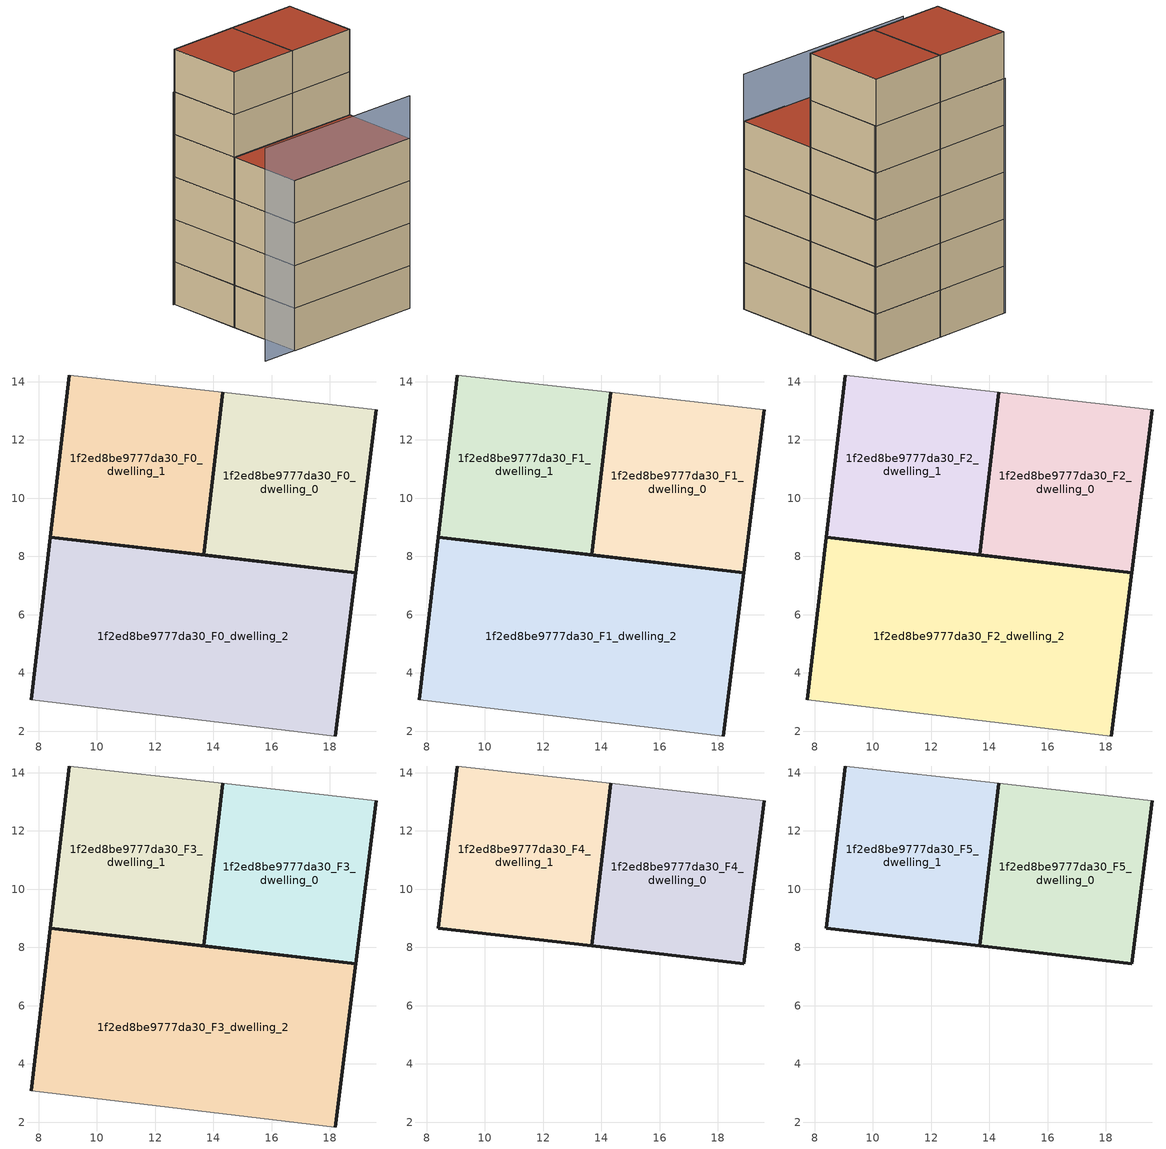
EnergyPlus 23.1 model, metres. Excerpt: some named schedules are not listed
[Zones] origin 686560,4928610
1f2ed8be9777da30_F0_dwelling_0
 floor ground (EU_floor_Construction): 18.88,7.44 19.58,13.03 14.31,13.63 13.66,8.05 z0
 wall outside (EU_wall_Construction): 19.58,13.03 18.88,7.44 13.66,8.05 14.31,13.63 z0:3
 wall adiabatic (EU_wall_Construction): 14.31,13.63 19.58,13.03 z0:3
1f2ed8be9777da30_F0_dwelling_1
 floor ground (EU_floor_Construction): 13.66,8.05 14.31,13.63 9.05,14.23 8.4,8.67 z0
 wall outside (EU_wall_Construction): 14.31,13.63 13.66,8.05 8.4,8.67 9.05,14.23 z0:3
 wall adiabatic (EU_wall_Construction): 9.05,14.23 14.31,13.63 z0:3
1f2ed8be9777da30_F0_dwelling_2
 floor ground (EU_floor_Construction): 18.18,1.84 18.88,7.44 8.4,8.67 7.75,3.08 z0
 wall outside (EU_wall_Construction): 7.75,3.08 8.4,8.67 18.88,7.44 18.18,1.84 z0:3
 wall adiabatic (EU_wall_Construction): 18.18,1.84 7.75,3.08 z0:3
1f2ed8be9777da30_F1_dwelling_0
 floor to 1f2ed8be9777da30_F0_dwelling_0 (EU_floor_Construction): 18.88,7.44 19.58,13.03 14.31,13.63 13.66,8.05 z3
 wall outside (EU_wall_Construction): 19.58,13.03 18.88,7.44 13.66,8.05 14.31,13.63 z3:6
 wall adiabatic (EU_wall_Construction): 14.31,13.63 19.58,13.03 z3:6
1f2ed8be9777da30_F1_dwelling_1
 floor to 1f2ed8be9777da30_F0_dwelling_1 (EU_floor_Construction): 13.66,8.05 14.31,13.63 9.05,14.23 8.4,8.67 z3
 wall outside (EU_wall_Construction): 14.31,13.63 13.66,8.05 8.4,8.67 9.05,14.23 z3:6
 wall adiabatic (EU_wall_Construction): 9.05,14.23 14.31,13.63 z3:6
1f2ed8be9777da30_F1_dwelling_2
 floor to 1f2ed8be9777da30_F0_dwelling_2 (EU_floor_Construction): 18.18,1.84 18.88,7.44 8.4,8.67 7.75,3.08 z3
 wall outside (EU_wall_Construction): 7.75,3.08 8.4,8.67 18.88,7.44 18.18,1.84 z3:6
 wall adiabatic (EU_wall_Construction): 18.18,1.84 7.75,3.08 z3:6
1f2ed8be9777da30_F2_dwelling_0
 floor to 1f2ed8be9777da30_F1_dwelling_0 (EU_floor_Construction): 18.88,7.44 19.58,13.03 14.31,13.63 13.66,8.05 z6
 wall outside (EU_wall_Construction): 19.58,13.03 18.88,7.44 13.66,8.05 14.31,13.63 z6:9
 wall adiabatic (EU_wall_Construction): 14.31,13.63 19.58,13.03 z6:9
1f2ed8be9777da30_F2_dwelling_1
 floor to 1f2ed8be9777da30_F1_dwelling_1 (EU_floor_Construction): 13.66,8.05 14.31,13.63 9.05,14.23 8.4,8.67 z6
 wall outside (EU_wall_Construction): 14.31,13.63 13.66,8.05 8.4,8.67 9.05,14.23 z6:9
 wall adiabatic (EU_wall_Construction): 9.05,14.23 14.31,13.63 z6:9
1f2ed8be9777da30_F2_dwelling_2
 floor to 1f2ed8be9777da30_F1_dwelling_2 (EU_floor_Construction): 18.18,1.84 18.88,7.44 8.4,8.67 7.75,3.08 z6
 wall outside (EU_wall_Construction): 7.75,3.08 8.4,8.67 18.88,7.44 18.18,1.84 z6:9
 wall adiabatic (EU_wall_Construction): 18.18,1.84 7.75,3.08 z6:9
1f2ed8be9777da30_F3_dwelling_0
 floor to 1f2ed8be9777da30_F2_dwelling_0 (EU_floor_Construction): 18.88,7.44 19.58,13.03 14.31,13.63 13.66,8.05 z9
 wall outside (EU_wall_Construction): 19.58,13.03 18.88,7.44 13.66,8.05 14.31,13.63 z9:12
 wall adiabatic (EU_wall_Construction): 14.31,13.63 19.58,13.03 z9:12
1f2ed8be9777da30_F3_dwelling_1
 floor to 1f2ed8be9777da30_F2_dwelling_1 (EU_floor_Construction): 13.66,8.05 14.31,13.63 9.05,14.23 8.4,8.67 z9
 wall outside (EU_wall_Construction): 14.31,13.63 13.66,8.05 8.4,8.67 9.05,14.23 z9:12
 wall adiabatic (EU_wall_Construction): 9.05,14.23 14.31,13.63 z9:12
1f2ed8be9777da30_F3_dwelling_2
 floor to 1f2ed8be9777da30_F2_dwelling_2 (EU_floor_Construction): 18.18,1.84 18.88,7.44 8.4,8.67 7.75,3.08 z9
 wall outside (EU_wall_Construction): 7.75,3.08 8.4,8.67 18.88,7.44 18.18,1.84 z9:12
 wall adiabatic (EU_wall_Construction): 18.18,1.84 7.75,3.08 z9:12
 roof outside (EU_roof_Construction): 18.88,7.44 18.18,1.84 7.75,3.08 8.4,8.67 z12
1f2ed8be9777da30_F4_dwelling_0
 floor to 1f2ed8be9777da30_F3_dwelling_0 (EU_floor_Construction): 18.88,7.44 19.58,13.03 14.31,13.63 13.66,8.05 z12
 wall outside (EU_wall_Construction): 19.58,13.03 18.88,7.44 13.66,8.05 14.31,13.63 z12:15
 wall adiabatic (EU_wall_Construction): 14.31,13.63 19.58,13.03 z12:15
1f2ed8be9777da30_F4_dwelling_1
 floor to 1f2ed8be9777da30_F3_dwelling_1 (EU_floor_Construction): 13.66,8.05 14.31,13.63 9.05,14.23 8.4,8.67 z12
 wall outside (EU_wall_Construction): 14.31,13.63 13.66,8.05 8.4,8.67 9.05,14.23 z12:15
 wall adiabatic (EU_wall_Construction): 9.05,14.23 14.31,13.63 z12:15
1f2ed8be9777da30_F5_dwelling_0
 floor to 1f2ed8be9777da30_F4_dwelling_0 (EU_floor_Construction): 18.88,7.44 19.58,13.03 14.31,13.63 13.66,8.05 z15
 wall outside (EU_wall_Construction): 19.58,13.03 18.88,7.44 13.66,8.05 14.31,13.63 z15:18
 wall adiabatic (EU_wall_Construction): 14.31,13.63 19.58,13.03 z15:18
 roof outside (EU_roof_Construction): 19.58,13.03 18.88,7.44 13.66,8.05 14.31,13.63 z18
1f2ed8be9777da30_F5_dwelling_1
 floor to 1f2ed8be9777da30_F4_dwelling_1 (EU_floor_Construction): 13.66,8.05 14.31,13.63 9.05,14.23 8.4,8.67 z15
 wall outside (EU_wall_Construction): 14.31,13.63 13.66,8.05 8.4,8.67 9.05,14.23 z15:18
 wall adiabatic (EU_wall_Construction): 9.05,14.23 14.31,13.63 z15:18
 roof outside (EU_roof_Construction): 14.31,13.63 13.66,8.05 8.4,8.67 9.05,14.23 z18
shading: 5.18,3.48 18.18,1.84 / 19.57,12.91 8.95,14.24 z0:15
[Building]
EU S2 Campaign: North Axis=0; Terrain=City; Solar Distribution=FullExterior
[Site:Location]
Bologna: Latitude=44.5; Longitude=11.25; Time Zone=1; Elevation=37
[SizingPeriod:WeatherFileDays]
AnnualSizingPeriod: Begin Month=1; Begin Day of Month=1; End Month=12; End Day of Month=31; Day of Week for Start Day=Monday; Use Weather File Daylight Saving Period=No; Use Weather File Rain and Snow Indicators=No
[MATERIAL]
EU_InternalMass_Material: Roughness=MediumRough; Thickness=0.1; Conductivity=1; Density=1800; Specific Heat=900; Thermal Absorptance=0.9; Solar Absorptance=0.7; Visible Absorptance=0.7
[MATERIAL:NOMASS] Roughness=MediumRough; Thermal Absorptance=0.9; Solar Absorptance=0.7; Visible Absorptance=0.7
Name | Thermal Resistance
EU_wall_NoMass | 0.905828
EU_roof_NoMass | 0.37593
EU_floor_NoMass | 0.67114
[CONSTRUCTION]
EU_wall_Construction: EU_wall_NoMass
EU_roof_Construction: EU_roof_NoMass
EU_floor_Construction: EU_floor_NoMass
EU_InternalMass_Construction: EU_InternalMass_Material
[ZONE] Type=1; Multiplier=1; Ceiling Height=autocalculate; Floor Area=autocalculate; Part of Total Floor Area=Yes
Name | Volume
1f2ed8be9777da30_F0_dwelling_0; 1f2ed8be9777da30_F1_dwelling_0; 1f2ed8be9777da30_F2_dwelling_0; 1f2ed8be9777da30_F3_dwelling_0; 1f2ed8be9777da30_F4_dwelling_0; 1f2ed8be9777da30_F5_dwelling_0 | 89.0435
1f2ed8be9777da30_F0_dwelling_1 | 89.0347
1f2ed8be9777da30_F1_dwelling_1; 1f2ed8be9777da30_F2_dwelling_1; 1f2ed8be9777da30_F3_dwelling_1; 1f2ed8be9777da30_F4_dwelling_1; 1f2ed8be9777da30_F5_dwelling_1 | 89.0339
1f2ed8be9777da30_F0_dwelling_2 | 178.04
1f2ed8be9777da30_F1_dwelling_2; 1f2ed8be9777da30_F2_dwelling_2; 1f2ed8be9777da30_F3_dwelling_2 | 178.039
[INTERNALMASS] Construction=EU_InternalMass_Construction
Name | Zone or ZoneList | Surface Area
1f2ed8be9777da30_F0_dwelling_0_EU_InternalMass | 1f2ed8be9777da30_F0_dwelling_0 | 29.6811
1f2ed8be9777da30_F0_dwelling_1_EU_InternalMass | 1f2ed8be9777da30_F0_dwelling_1 | 29.6782
1f2ed8be9777da30_F0_dwelling_2_EU_InternalMass | 1f2ed8be9777da30_F0_dwelling_2 | 59.3466
1f2ed8be9777da30_F1_dwelling_0_EU_InternalMass | 1f2ed8be9777da30_F1_dwelling_0 | 29.6811
1f2ed8be9777da30_F1_dwelling_1_EU_InternalMass | 1f2ed8be9777da30_F1_dwelling_1 | 29.6782
1f2ed8be9777da30_F1_dwelling_2_EU_InternalMass | 1f2ed8be9777da30_F1_dwelling_2 | 59.3466
1f2ed8be9777da30_F2_dwelling_0_EU_InternalMass | 1f2ed8be9777da30_F2_dwelling_0 | 29.6811
1f2ed8be9777da30_F2_dwelling_1_EU_InternalMass | 1f2ed8be9777da30_F2_dwelling_1 | 29.6782
1f2ed8be9777da30_F2_dwelling_2_EU_InternalMass | 1f2ed8be9777da30_F2_dwelling_2 | 59.3466
1f2ed8be9777da30_F3_dwelling_0_EU_InternalMass | 1f2ed8be9777da30_F3_dwelling_0 | 29.6811
1f2ed8be9777da30_F3_dwelling_1_EU_InternalMass | 1f2ed8be9777da30_F3_dwelling_1 | 29.6782
1f2ed8be9777da30_F3_dwelling_2_EU_InternalMass | 1f2ed8be9777da30_F3_dwelling_2 | 59.3466
1f2ed8be9777da30_F4_dwelling_0_EU_InternalMass | 1f2ed8be9777da30_F4_dwelling_0 | 59.3585
1f2ed8be9777da30_F4_dwelling_1_EU_InternalMass | 1f2ed8be9777da30_F4_dwelling_1 | 59.3475
1f2ed8be9777da30_F5_dwelling_0_EU_InternalMass | 1f2ed8be9777da30_F5_dwelling_0 | 59.3585
1f2ed8be9777da30_F5_dwelling_1_EU_InternalMass | 1f2ed8be9777da30_F5_dwelling_1 | 59.3475
[OTHEREQUIPMENT] Fuel Type=Electricity; Design Level Calculation Method=Watts/Area; Power per Zone Floor Area=1; Fraction Latent=0; Fraction Radiant=0; Fraction Lost=0; Carbon Dioxide Generation Rate=0; EndUse Subcategory=EU_Step8_InternalGains
Name | Zone or ZoneList or Space or SpaceList | Schedule
EU_Step8_InternalGain_1f2ed8be9777da30_F0_dwelling_0_f000 | 1f2ed8be9777da30_F0_dwelling_0 | EU_Step8_GainSchedule_1f2ed8be9777da30_F0_dwelling_0_f000
EU_Step8_InternalGain_1f2ed8be9777da30_F0_dwelling_1_f000 | 1f2ed8be9777da30_F0_dwelling_1 | EU_Step8_GainSchedule_1f2ed8be9777da30_F0_dwelling_1_f000
EU_Step8_InternalGain_1f2ed8be9777da30_F0_dwelling_2_f000 | 1f2ed8be9777da30_F0_dwelling_2 | EU_Step8_GainSchedule_1f2ed8be9777da30_F0_dwelling_2_f000
EU_Step8_InternalGain_1f2ed8be9777da30_F1_dwelling_0_f000 | 1f2ed8be9777da30_F1_dwelling_0 | EU_Step8_GainSchedule_1f2ed8be9777da30_F1_dwelling_0_f000
EU_Step8_InternalGain_1f2ed8be9777da30_F1_dwelling_1_f000 | 1f2ed8be9777da30_F1_dwelling_1 | EU_Step8_GainSchedule_1f2ed8be9777da30_F1_dwelling_1_f000
EU_Step8_InternalGain_1f2ed8be9777da30_F1_dwelling_2_f000 | 1f2ed8be9777da30_F1_dwelling_2 | EU_Step8_GainSchedule_1f2ed8be9777da30_F1_dwelling_2_f000
EU_Step8_InternalGain_1f2ed8be9777da30_F2_dwelling_0_f000 | 1f2ed8be9777da30_F2_dwelling_0 | EU_Step8_GainSchedule_1f2ed8be9777da30_F2_dwelling_0_f000
EU_Step8_InternalGain_1f2ed8be9777da30_F2_dwelling_1_f000 | 1f2ed8be9777da30_F2_dwelling_1 | EU_Step8_GainSchedule_1f2ed8be9777da30_F2_dwelling_1_f000
EU_Step8_InternalGain_1f2ed8be9777da30_F2_dwelling_2_f000 | 1f2ed8be9777da30_F2_dwelling_2 | EU_Step8_GainSchedule_1f2ed8be9777da30_F2_dwelling_2_f000
EU_Step8_InternalGain_1f2ed8be9777da30_F3_dwelling_0_f000 | 1f2ed8be9777da30_F3_dwelling_0 | EU_Step8_GainSchedule_1f2ed8be9777da30_F3_dwelling_0_f000
EU_Step8_InternalGain_1f2ed8be9777da30_F3_dwelling_1_f000 | 1f2ed8be9777da30_F3_dwelling_1 | EU_Step8_GainSchedule_1f2ed8be9777da30_F3_dwelling_1_f000
EU_Step8_InternalGain_1f2ed8be9777da30_F3_dwelling_2_f000 | 1f2ed8be9777da30_F3_dwelling_2 | EU_Step8_GainSchedule_1f2ed8be9777da30_F3_dwelling_2_f000
EU_Step8_InternalGain_1f2ed8be9777da30_F4_dwelling_0_f000 | 1f2ed8be9777da30_F4_dwelling_0 | EU_Step8_GainSchedule_1f2ed8be9777da30_F4_dwelling_0_f000
EU_Step8_InternalGain_1f2ed8be9777da30_F4_dwelling_1_f000 | 1f2ed8be9777da30_F4_dwelling_1 | EU_Step8_GainSchedule_1f2ed8be9777da30_F4_dwelling_1_f000
EU_Step8_InternalGain_1f2ed8be9777da30_F5_dwelling_0_f000 | 1f2ed8be9777da30_F5_dwelling_0 | EU_Step8_GainSchedule_1f2ed8be9777da30_F5_dwelling_0_f000
EU_Step8_InternalGain_1f2ed8be9777da30_F5_dwelling_1_f000 | 1f2ed8be9777da30_F5_dwelling_1 | EU_Step8_GainSchedule_1f2ed8be9777da30_F5_dwelling_1_f000
[ZONEVENTILATION:DESIGNFLOWRATE] Schedule=EU_AlwaysOn; Design Flow Rate Calculation Method=AirChanges/Hour; Air Changes per Hour=0.73129; Ventilation Type=Natural; Fan Pressure Rise=0; Fan Total Efficiency=1; Constant Term Coefficient=1; Temperature Term Coefficient=0; Velocity Term Coefficient=0; Velocity Squared Term Coefficient=0; Minimum Indoor Temperature=-100; Maximum Indoor Temperature=100; Delta Temperature=-100; Minimum Outdoor Temperature=-100; Maximum Outdoor Temperature=100; Maximum Wind Speed=40
Name | Zone or ZoneList or Space or SpaceList
EU_ConstantAir_1f2ed8be9777da30_F0_dwelling_0 | 1f2ed8be9777da30_F0_dwelling_0
EU_ConstantAir_1f2ed8be9777da30_F0_dwelling_1 | 1f2ed8be9777da30_F0_dwelling_1
EU_ConstantAir_1f2ed8be9777da30_F0_dwelling_2 | 1f2ed8be9777da30_F0_dwelling_2
EU_ConstantAir_1f2ed8be9777da30_F1_dwelling_0 | 1f2ed8be9777da30_F1_dwelling_0
EU_ConstantAir_1f2ed8be9777da30_F1_dwelling_1 | 1f2ed8be9777da30_F1_dwelling_1
EU_ConstantAir_1f2ed8be9777da30_F1_dwelling_2 | 1f2ed8be9777da30_F1_dwelling_2
EU_ConstantAir_1f2ed8be9777da30_F2_dwelling_0 | 1f2ed8be9777da30_F2_dwelling_0
EU_ConstantAir_1f2ed8be9777da30_F2_dwelling_1 | 1f2ed8be9777da30_F2_dwelling_1
EU_ConstantAir_1f2ed8be9777da30_F2_dwelling_2 | 1f2ed8be9777da30_F2_dwelling_2
EU_ConstantAir_1f2ed8be9777da30_F3_dwelling_0 | 1f2ed8be9777da30_F3_dwelling_0
EU_ConstantAir_1f2ed8be9777da30_F3_dwelling_1 | 1f2ed8be9777da30_F3_dwelling_1
EU_ConstantAir_1f2ed8be9777da30_F3_dwelling_2 | 1f2ed8be9777da30_F3_dwelling_2
EU_ConstantAir_1f2ed8be9777da30_F4_dwelling_0 | 1f2ed8be9777da30_F4_dwelling_0
EU_ConstantAir_1f2ed8be9777da30_F4_dwelling_1 | 1f2ed8be9777da30_F4_dwelling_1
EU_ConstantAir_1f2ed8be9777da30_F5_dwelling_0 | 1f2ed8be9777da30_F5_dwelling_0
EU_ConstantAir_1f2ed8be9777da30_F5_dwelling_1 | 1f2ed8be9777da30_F5_dwelling_1
[HVACTEMPLATE:THERMOSTAT] Constant Heating Setpoint=20; Constant Cooling Setpoint=50
EU_HeatOnly_1f2ed8be9777da30_F0_dwelling_0; EU_HeatOnly_1f2ed8be9777da30_F0_dwelling_1; EU_HeatOnly_1f2ed8be9777da30_F0_dwelling_2; EU_HeatOnly_1f2ed8be9777da30_F1_dwelling_0; EU_HeatOnly_1f2ed8be9777da30_F1_dwelling_1; EU_HeatOnly_1f2ed8be9777da30_F1_dwelling_2; EU_HeatOnly_1f2ed8be9777da30_F2_dwelling_0; EU_HeatOnly_1f2ed8be9777da30_F2_dwelling_1; EU_HeatOnly_1f2ed8be9777da30_F2_dwelling_2; EU_HeatOnly_1f2ed8be9777da30_F3_dwelling_0; EU_HeatOnly_1f2ed8be9777da30_F3_dwelling_1; EU_HeatOnly_1f2ed8be9777da30_F3_dwelling_2; EU_HeatOnly_1f2ed8be9777da30_F4_dwelling_0; EU_HeatOnly_1f2ed8be9777da30_F4_dwelling_1; EU_HeatOnly_1f2ed8be9777da30_F5_dwelling_0; EU_HeatOnly_1f2ed8be9777da30_F5_dwelling_1
[HVACTEMPLATE:ZONE:IDEALLOADSAIRSYSTEM] System Availability Schedule=EU_AlwaysOn; Maximum Heating Supply Air Temperature=50; Minimum Cooling Supply Air Temperature=13; Maximum Heating Supply Air Humidity Ratio=0.0156; Minimum Cooling Supply Air Humidity Ratio=0.0077; Heating Limit=NoLimit; Cooling Limit=NoLimit; Heating Availability Schedule=EU_AlwaysOn; Cooling Availability Schedule=EU_CoolingOff; Dehumidification Control Type=ConstantSensibleHeatRatio; Cooling Sensible Heat Ratio=0.7; Dehumidification Setpoint=60; Humidification Control Type=None; Humidification Setpoint=30; Outdoor Air Method=None; Outdoor Air Flow Rate per Person=0.00944; Outdoor Air Flow Rate per Zone Floor Area=0; Outdoor Air Flow Rate per Zone=0; Demand Controlled Ventilation Type=None; Outdoor Air Economizer Type=NoEconomizer; Heat Recovery Type=None; Sensible Heat Recovery Effectiveness=0.7; Latent Heat Recovery Effectiveness=0.65
Name | Template Thermostat
1f2ed8be9777da30_F0_dwelling_0 | EU_HeatOnly_1f2ed8be9777da30_F0_dwelling_0
1f2ed8be9777da30_F0_dwelling_1 | EU_HeatOnly_1f2ed8be9777da30_F0_dwelling_1
1f2ed8be9777da30_F0_dwelling_2 | EU_HeatOnly_1f2ed8be9777da30_F0_dwelling_2
1f2ed8be9777da30_F1_dwelling_0 | EU_HeatOnly_1f2ed8be9777da30_F1_dwelling_0
1f2ed8be9777da30_F1_dwelling_1 | EU_HeatOnly_1f2ed8be9777da30_F1_dwelling_1
1f2ed8be9777da30_F1_dwelling_2 | EU_HeatOnly_1f2ed8be9777da30_F1_dwelling_2
1f2ed8be9777da30_F2_dwelling_0 | EU_HeatOnly_1f2ed8be9777da30_F2_dwelling_0
1f2ed8be9777da30_F2_dwelling_1 | EU_HeatOnly_1f2ed8be9777da30_F2_dwelling_1
1f2ed8be9777da30_F2_dwelling_2 | EU_HeatOnly_1f2ed8be9777da30_F2_dwelling_2
1f2ed8be9777da30_F3_dwelling_0 | EU_HeatOnly_1f2ed8be9777da30_F3_dwelling_0
1f2ed8be9777da30_F3_dwelling_1 | EU_HeatOnly_1f2ed8be9777da30_F3_dwelling_1
1f2ed8be9777da30_F3_dwelling_2 | EU_HeatOnly_1f2ed8be9777da30_F3_dwelling_2
1f2ed8be9777da30_F4_dwelling_0 | EU_HeatOnly_1f2ed8be9777da30_F4_dwelling_0
1f2ed8be9777da30_F4_dwelling_1 | EU_HeatOnly_1f2ed8be9777da30_F4_dwelling_1
1f2ed8be9777da30_F5_dwelling_0 | EU_HeatOnly_1f2ed8be9777da30_F5_dwelling_0
1f2ed8be9777da30_F5_dwelling_1 | EU_HeatOnly_1f2ed8be9777da30_F5_dwelling_1
[SIZING:ZONE] Zone Cooling Design Supply Air Temperature Input Method=SupplyAirTemperature; Zone Cooling Design Supply Air Temperature=13; Zone Heating Design Supply Air Temperature Input Method=SupplyAirTemperature; Zone Heating Design Supply Air Temperature=50; Zone Cooling Design Supply Air Humidity Ratio=0.008; Zone Heating Design Supply Air Humidity Ratio=0.008; Cooling Design Air Flow Method=DesignDay; Cooling Design Air Flow Rate=0; Cooling Minimum Air Flow per Zone Floor Area=0.000762; Cooling Minimum Air Flow=0; Cooling Minimum Air Flow Fraction=0.2; Heating Design Air Flow Method=DesignDay; Heating Design Air Flow Rate=0; Heating Maximum Air Flow per Zone Floor Area=0.002032; Heating Maximum Air Flow=0.141576; Heating Maximum Air Flow Fraction=0.3; Account for Dedicated Outdoor Air System=No; Dedicated Outdoor Air System Control Strategy=NeutralSupplyAir; Dedicated Outdoor Air Low Setpoint Temperature for Design=autosize; Dedicated Outdoor Air High Setpoint Temperature for Design=autosize; Zone Load Sizing Method=Sensible Load Only No Latent Load; Zone Latent Cooling Design Supply Air Humidity Ratio Input Method=HumidityRatioDifference; Zone Cooling Design Supply Air Humidity Ratio Difference=0.005; Zone Latent Heating Design Supply Air Humidity Ratio Input Method=HumidityRatioDifference; Zone Humidification Design Supply Air Humidity Ratio Difference=0.005
1f2ed8be9777da30_F0_dwelling_0; 1f2ed8be9777da30_F0_dwelling_1; 1f2ed8be9777da30_F0_dwelling_2; 1f2ed8be9777da30_F1_dwelling_0; 1f2ed8be9777da30_F1_dwelling_1; 1f2ed8be9777da30_F1_dwelling_2; 1f2ed8be9777da30_F2_dwelling_0; 1f2ed8be9777da30_F2_dwelling_1; 1f2ed8be9777da30_F2_dwelling_2; 1f2ed8be9777da30_F3_dwelling_0; 1f2ed8be9777da30_F3_dwelling_1; 1f2ed8be9777da30_F3_dwelling_2; 1f2ed8be9777da30_F4_dwelling_0; 1f2ed8be9777da30_F4_dwelling_1; 1f2ed8be9777da30_F5_dwelling_0; 1f2ed8be9777da30_F5_dwelling_1
[SCHEDULE:FILE] Column Number=1; Rows to Skip at Top=0; Number of Hours of Data=8760; Column Separator=Comma; Interpolate to Timestep=No; Minutes per Item=60; Adjust Schedule for Daylight Savings=Yes
Name | File
EU_Step8_GainSchedule_1f2ed8be9777da30_F0_dwelling_0_f000 | ../../schedules/1f2ed8be9777da30/1f2ed8be9777da30_F0_dwelling_0_f000_gain.csv
EU_Step8_GainSchedule_1f2ed8be9777da30_F0_dwelling_1_f000 | ../../schedules/1f2ed8be9777da30/1f2ed8be9777da30_F0_dwelling_1_f000_gain.csv
EU_Step8_GainSchedule_1f2ed8be9777da30_F0_dwelling_2_f000 | ../../schedules/1f2ed8be9777da30/1f2ed8be9777da30_F0_dwelling_2_f000_gain.csv
